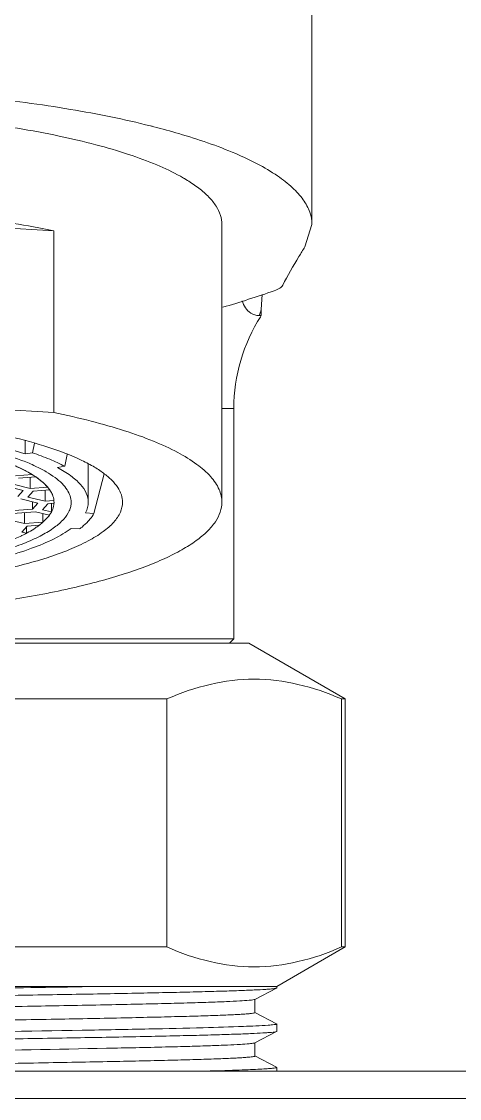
# Model space of a CAD drawing. Header units: millimetres. Extents: x 1243 to 1837, y -1232 to -812.
# Drawn here: x 1592.53 to 1605.31, y -1093.49 to -1062.02 of the extents above; entities that cross this region are included whole.
import ezdxf

# ---------------------------------------------------------------- set-up
doc = ezdxf.new("R2010")
doc.units = ezdxf.units.MM
doc.header["$LTSCALE"] = 0.1
doc.layers.get('0').update_dxf_attribs({"lineweight": 13})

msp = doc.modelspace()

# ---------------------------------------------------------------- linework, layer by layer
at = {"color": 7, "linetype": 'Continuous'}
for p, q in [((1601.01, -1067.955), (1601.01, -1054.199)), ((1597.455, -1066.714), (1597.708, -1066.891)), ((1582.905, -1067.485), (1593.476, -1068.136)), ((1598.381, -1067.955), (1598.381, -1076.069)), ((1600.804, -1068.607), (1601.01, -1067.955)), ((1593.476, -1068.136), (1593.476, -1073.449)), ((1599.531, -1070.441), (1599.557, -1069.998)), ((1599.469, -1070.614), (1599.516, -1070.488)), ((1599.469, -1070.614), (1599.531, -1070.612)), ((1599.516, -1070.488), (1599.531, -1070.441)), ((1599.531, -1070.612), (1599.531, -1070.442)), ((1593.476, -1073.449), (1582.905, -1072.798)), ((1598.381, -1073.325), (1598.731, -1073.325)), ((1598.731, -1073.325), (1598.731, -1080.064)), ((1592.635, -1074.656), (1592.635, -1074.263)), ((1592.909, -1074.344), (1592.849, -1074.622)), ((1592.849, -1074.622), (1592.635, -1074.656)), ((1593.793, -1075.019), (1593.867, -1074.671)), ((1594.481, -1074.952), (1594.481, -1076.069)), ((1592.841, -1075.258), (1592.361, -1075.295)), ((1592.446, -1075.369), (1592.954, -1075.33)), ((1592.954, -1075.33), (1593.138, -1075.469)), ((1593.579, -1075.053), (1593.793, -1075.019)), ((1594.942, -1075.237), (1594.645, -1076.394)), ((1592.08, -1075.6), (1592.583, -1075.723)), ((1592.789, -1075.667), (1592.286, -1075.544)), ((1592.789, -1075.667), (1592.789, -1075.343)), ((1593.297, -1075.628), (1592.789, -1075.667)), ((1592.967, -1075.339), (1593.138, -1075.469)), ((1593.157, -1075.486), (1593.297, -1075.628)), ((1593.157, -1075.486), (1593.305, -1075.638)), ((1593.305, -1075.638), (1593.356, -1075.705)), ((1592.583, -1075.723), (1592.423, -1075.898)), ((1592.715, -1075.916), (1592.875, -1075.741)), ((1593.218, -1076.039), (1592.715, -1075.916)), ((1592.875, -1075.741), (1593.356, -1075.704)), ((1593.218, -1075.715), (1593.218, -1076.039)), ((1593.356, -1075.704), (1593.397, -1075.771)), ((1592.851, -1076.27), (1592.188, -1076.321)), ((1592.508, -1075.972), (1593.012, -1076.095)), ((1592.851, -1076.056), (1592.851, -1076.27)), ((1593.012, -1076.095), (1592.851, -1076.27)), ((1593.143, -1076.288), (1593.304, -1076.113)), ((1593.478, -1076.019), (1593.218, -1076.039)), ((1593.304, -1076.113), (1593.48, -1076.1)), ((1593.406, -1076.106), (1593.406, -1076.352)), ((1592.616, -1076.693), (1592.113, -1076.57)), ((1592.273, -1076.396), (1592.937, -1076.344)), ((1592.616, -1076.693), (1592.616, -1076.369)), ((1592.937, -1076.344), (1593.348, -1076.445)), ((1593.406, -1076.352), (1593.143, -1076.288)), ((1593.158, -1076.398), (1593.158, -1076.651)), ((1594.401, -1076.379), (1594.645, -1076.394)), ((1592.542, -1076.942), (1592.702, -1076.768)), ((1593.158, -1076.651), (1592.616, -1076.693)), ((1592.675, -1076.797), (1592.675, -1076.975)), ((1592.702, -1076.768), (1593.048, -1076.741)), ((1594.228, -1076.848), (1593.984, -1076.833)), ((1592.543, -1077.042), (1592.535, -1077.046)), ((1592.675, -1076.975), (1592.542, -1076.942)), ((1571.797, -1080.191), (1599.164, -1080.191)), ((1598.731, -1080.064), (1572.231, -1080.064)), ((1598.731, -1080.064), (1598.604, -1080.191)), ((1599.164, -1080.191), (1601.981, -1081.817)), ((1592.008, -1081.817), (1596.776, -1081.817)), ((1596.776, -1089.065), (1596.776, -1081.817)), ((1601.868, -1081.817), (1601.868, -1089.065)), ((1601.868, -1081.817), (1601.981, -1081.817)), ((1601.981, -1089.065), (1601.981, -1081.817)), ((1596.776, -1089.065), (1592.008, -1089.065)), ((1599.981, -1090.22), (1601.981, -1089.065)), ((1601.981, -1089.065), (1601.868, -1089.065)), ((1570.981, -1090.22), (1599.981, -1090.22)), ((1599.34, -1090.597), (1599.976, -1090.266)), ((1599.976, -1090.266), (1599.981, -1090.26)), ((1599.981, -1090.22), (1599.981, -1090.26)), ((1599.34, -1090.597), (1599.321, -1090.603)), ((1599.346, -1090.591), (1599.346, -1090.982)), ((1599.976, -1091.307), (1599.34, -1090.976)), ((1599.981, -1091.312), (1599.976, -1091.317)), ((1599.981, -1091.312), (1599.981, -1091.53)), ((1599.34, -1091.867), (1599.976, -1091.536)), ((1599.976, -1091.536), (1599.981, -1091.53)), ((1599.34, -1091.867), (1599.321, -1091.873)), ((1599.346, -1091.861), (1599.346, -1092.252)), ((1599.976, -1092.577), (1599.34, -1092.246)), ((1599.981, -1092.583), (1599.981, -1092.691)), ((1568.031, -1092.691), (1667.516, -1092.691)), ((1567.231, -1093.491), (1667.516, -1093.491))]:
    msp.add_line(p, q, dxfattribs=at)
for centre, radius, start, end in [((1590.459, -1088.307), 23.958, 75.6587, 75.893), ((1591.129, -1085.756), 21.32, 73.6575, 75.7045), ((1594.553, -1071.264), 5.398, 59.5086, 61.0001), ((1594.883, -1070.702), 4.746, 57.187, 59.5034), ((1589.769, -1040.908), 30.703, 286.3387, 289.2889), ((1603.731, -1073.325), 5, 147.4929, 180), ((1591.018, -1078.28), 3.529, 60.8935, 61.3441), ((1591.022, -1078.274), 3.523, 60.8931, 61.3445), ((1591.15, -1078.045), 3.26, 58.7545, 60.9058), ((1591.162, -1078.024), 3.235, 58.5213, 60.9082), ((1591.421, -1077.598), 2.737, 55.9566, 58.4875), ((1591.579, -1077.359), 2.451, 55.5096, 55.9033), ((1592.05, -1076.742), 1.674, 48.6032, 49.4684), ((1592.052, -1076.739), 1.671, 48.6024, 49.4691), ((1592.607, -1076.222), 0.91, 34.0906, 34.6397), ((1592.666, -1076.183), 0.839, 29.389, 34.145), ((1592.725, -1076.149), 0.771, 28.0712, 29.3343), ((1592.727, -1076.148), 0.77, 28.0697, 29.3352), ((1592.943, -1076.069), 0.538, 0.0036, 5.0717), ((1592.945, -1076.069), 0.536, 356.9748, 359.9961), ((1591.803, -1075.091), 2.067, 306.9439, 307.2553)]:
    msp.add_arc(centre, radius, start, end, dxfattribs=at)
for points, knots in [([(1596.299, -1065.072), (1595.528, -1064.878), (1593.875, -1064.545), (1590.272, -1064.069), (1587.429, -1063.936), (1585.481, -1063.936)], [0, 0, 0, 0, 0.218634, 0.463757, 1, 1, 1, 1]), ([(1588.468, -1064.707), (1589.379, -1064.764), (1591.109, -1064.921), (1593.188, -1065.256), (1594.671, -1065.602), (1595.624, -1065.882), (1596.451, -1066.186), (1596.948, -1066.42), (1597.17, -1066.543)], [0, 0, 0, 0, 0.305896, 0.581994, 0.705017, 0.816285, 0.91482, 1, 1, 1, 1]), ([(1601.01, -1067.955), (1601.01, -1067.832), (1600.962, -1067.572), (1600.758, -1067.204), (1600.432, -1066.849), (1599.792, -1066.356), (1598.682, -1065.8), (1597.69, -1065.462), (1597.128, -1065.297)], [0, 0, 0, 0, 0.07444, 0.15663, 0.252278, 0.364702, 0.644945, 1, 1, 1, 1]), ([(1597.708, -1066.891), (1597.811, -1066.971), (1597.996, -1067.131), (1598.214, -1067.398), (1598.349, -1067.673), (1598.381, -1067.864), (1598.381, -1067.956)], [0, 0, 0, 0, 0.300965, 0.56121, 0.789594, 1, 1, 1, 1]), ([(1593.476, -1068.136), (1592.691, -1067.976), (1591.027, -1067.714), (1589.349, -1067.563), (1588.468, -1067.509)], [0, 0, 0, 0, 0.475753, 1, 1, 1, 1]), ([(1600.804, -1068.607), (1600.745, -1068.7), (1600.517, -1069.067), (1600.305, -1069.444), (1600.156, -1069.729)], [0, 0, 0, 0, 0.254332, 1, 1, 1, 1]), ([(1600.156, -1069.729), (1600.138, -1069.764), (1600.058, -1069.83), (1599.967, -1069.868), (1599.911, -1069.888)], [0, 0, 0, 0, 0.399585, 1, 1, 1, 1]), ([(1598.973, -1070.184), (1599.015, -1070.324), (1599.149, -1070.542), (1599.383, -1070.614), (1599.468, -1070.614)], [0, 0, 0, 0, 0.6324, 1, 1, 1, 1]), ([(1587.797, -1073.551), (1588.326, -1073.584), (1589.351, -1073.67), (1590.817, -1073.866), (1592.136, -1074.122), (1593.271, -1074.428), (1594.082, -1074.733), (1594.609, -1075.005), (1594.918, -1075.204), (1595.163, -1075.41), (1595.343, -1075.623), (1595.455, -1075.843), (1595.481, -1075.996), (1595.481, -1076.069)], [0, 0, 0, 0, 0.188549, 0.365146, 0.525412, 0.665578, 0.782808, 0.832346, 0.875802, 0.913426, 0.945815, 0.974079, 1, 1, 1, 1]), ([(1598.381, -1076.069), (1598.381, -1076.006), (1598.366, -1075.877), (1598.278, -1075.612), (1598.047, -1075.283), (1597.628, -1074.925), (1597.061, -1074.582), (1596.351, -1074.258), (1595.505, -1073.957), (1594.533, -1073.681), (1593.841, -1073.524), (1593.476, -1073.449)], [0, 0, 0, 0, 0.032413, 0.066211, 0.142321, 0.235226, 0.347957, 0.481444, 0.635388, 0.808777, 1, 1, 1, 1]), ([(1593.981, -1076.069), (1593.981, -1076.007), (1593.959, -1075.877), (1593.864, -1075.69), (1593.711, -1075.509), (1593.503, -1075.334), (1593.24, -1075.165), (1592.923, -1075.001), (1592.556, -1074.845), (1591.975, -1074.64), (1591.137, -1074.414), (1590.017, -1074.197), (1588.77, -1074.03), (1587.899, -1073.957), (1587.449, -1073.929)], [0, 0, 0, 0, 0.02592, 0.05418, 0.086564, 0.124185, 0.167635, 0.217167, 0.272813, 0.334444, 0.474603, 0.634862, 0.811454, 1, 1, 1, 1]), ([(1592.635, -1074.656), (1592.349, -1074.559), (1591.726, -1074.381), (1590.725, -1074.166), (1589.612, -1073.991), (1588.834, -1073.905), (1588.43, -1073.868)], [0, 0, 0, 0, 0.21195, 0.452188, 0.716517, 1, 1, 1, 1]), ([(1593.793, -1075.019), (1593.651, -1074.944), (1593.341, -1074.8), (1593.021, -1074.681), (1592.849, -1074.622)], [0, 0, 0, 0, 0.468638, 1, 1, 1, 1]), ([(1592.278, -1074.977), (1592.317, -1074.994), (1592.464, -1075.057), (1592.608, -1075.127), (1592.711, -1075.183)], [0, 0, 0, 0, 0.264838, 1, 1, 1, 1]), ([(1592.289, -1074.982), (1592.327, -1074.998), (1592.47, -1075.06), (1592.61, -1075.128), (1592.711, -1075.183)], [0, 0, 0, 0, 0.264527, 1, 1, 1, 1]), ([(1594.481, -1076.069), (1594.481, -1075.98), (1594.435, -1075.785), (1594.247, -1075.521), (1593.954, -1075.27), (1593.714, -1075.125), (1593.579, -1075.053)], [0, 0, 0, 0, 0.189394, 0.408328, 0.675626, 1, 1, 1, 1]), ([(1593.406, -1075.786), (1593.416, -1075.805), (1593.451, -1075.879), (1593.473, -1075.959), (1593.478, -1076.019)], [0, 0, 0, 0, 0.262495, 1, 1, 1, 1]), ([(1593.406, -1075.786), (1593.416, -1075.805), (1593.451, -1075.88), (1593.473, -1075.961), (1593.479, -1076.022)], [0, 0, 0, 0, 0.262582, 1, 1, 1, 1]), ([(1595.481, -1076.069), (1595.481, -1076.168), (1595.429, -1076.384), (1595.222, -1076.678), (1594.897, -1076.956), (1594.458, -1077.222), (1593.907, -1077.473), (1593.252, -1077.707), (1592.499, -1077.921), (1591.332, -1078.185), (1589.703, -1078.439), (1587.605, -1078.62), (1585.401, -1078.679), (1583.909, -1078.633), (1583.165, -1078.587)], [0, 0, 0, 0, 0.022802, 0.049155, 0.081322, 0.120353, 0.166569, 0.219871, 0.279899, 0.346109, 0.494234, 0.657731, 0.829009, 1, 1, 1, 1]), ([(1583.512, -1078.209), (1584.144, -1078.248), (1585.412, -1078.287), (1587.286, -1078.238), (1589.07, -1078.083), (1590.454, -1077.868), (1591.446, -1077.643), (1592.086, -1077.461), (1592.643, -1077.262), (1593.111, -1077.049), (1593.484, -1076.823), (1593.761, -1076.587), (1593.913, -1076.37), (1593.971, -1076.196), (1593.981, -1076.111), (1593.981, -1076.069)], [0, 0, 0, 0, 0.170963, 0.342216, 0.50569, 0.653795, 0.719998, 0.780019, 0.833317, 0.87953, 0.918559, 0.950725, 0.977076, 0.988778, 1, 1, 1, 1]), ([(1588.057, -1079.341), (1588.763, -1079.303), (1590.132, -1079.201), (1592.095, -1078.954), (1593.866, -1078.627), (1595.192, -1078.283), (1596.114, -1077.967), (1596.698, -1077.726), (1597.2, -1077.474), (1597.619, -1077.211), (1597.951, -1076.94), (1598.194, -1076.659), (1598.345, -1076.369), (1598.381, -1076.166), (1598.381, -1076.069)], [0, 0, 0, 0, 0.187748, 0.364222, 0.524801, 0.665482, 0.727379, 0.783256, 0.832966, 0.876509, 0.914121, 0.946381, 0.9744, 1, 1, 1, 1]), ([(1593.48, -1076.101), (1593.476, -1076.158), (1593.449, -1076.279), (1593.389, -1076.387), (1593.352, -1076.439)], [0, 0, 0, 0, 0.475976, 1, 1, 1, 1]), ([(1594.401, -1076.379), (1594.426, -1076.33), (1594.466, -1076.229), (1594.481, -1076.121), (1594.481, -1076.069)], [0, 0, 0, 0, 0.514284, 1, 1, 1, 1]), ([(1593.349, -1076.443), (1593.331, -1076.469), (1593.245, -1076.578), (1593.14, -1076.671), (1593.054, -1076.736)], [0, 0, 0, 0, 0.226321, 1, 1, 1, 1]), ([(1593.348, -1076.445), (1593.335, -1076.463), (1593.278, -1076.537), (1593.212, -1076.604), (1593.158, -1076.651)], [0, 0, 0, 0, 0.233312, 1, 1, 1, 1]), ([(1594.479, -1076.624), (1594.496, -1076.605), (1594.558, -1076.534), (1594.613, -1076.456), (1594.645, -1076.394)], [0, 0, 0, 0, 0.266254, 1, 1, 1, 1]), ([(1591.091, -1077.891), (1591.404, -1077.826), (1591.989, -1077.689), (1592.791, -1077.441), (1593.451, -1077.167), (1593.828, -1076.949), (1593.984, -1076.833)], [0, 0, 0, 0, 0.309498, 0.581297, 0.811943, 1, 1, 1, 1]), ([(1593.045, -1076.743), (1593.01, -1076.77), (1592.85, -1076.882), (1592.679, -1076.976), (1592.543, -1077.042)], [0, 0, 0, 0, 0.226894, 1, 1, 1, 1]), ([(1594.228, -1076.848), (1594.252, -1076.83), (1594.34, -1076.76), (1594.423, -1076.684), (1594.479, -1076.624)], [0, 0, 0, 0, 0.26663, 1, 1, 1, 1]), ([(1592.535, -1077.046), (1592.474, -1077.075), (1592.203, -1077.199), (1591.923, -1077.3), (1591.705, -1077.37)], [0, 0, 0, 0, 0.228427, 1, 1, 1, 1]), ([(1596.776, -1081.817), (1597.184, -1081.638), (1598.016, -1081.348), (1599.322, -1081.187), (1600.629, -1081.348), (1601.46, -1081.638), (1601.868, -1081.817)], [0, 0, 0, 0, 0.254657, 0.5, 0.745342, 1, 1, 1, 1]), ([(1601.868, -1089.065), (1601.46, -1089.245), (1600.629, -1089.535), (1599.322, -1089.696), (1598.016, -1089.535), (1597.184, -1089.245), (1596.776, -1089.065)], [0, 0, 0, 0, 0.254657, 0.5, 0.745342, 1, 1, 1, 1]), ([(1594.736, -1090.22), (1593.59, -1090.241), (1591.147, -1090.28), (1587.357, -1090.334), (1584.054, -1090.38), (1581.415, -1090.417), (1579.53, -1090.445), (1577.76, -1090.473), (1576.141, -1090.501), (1574.704, -1090.529), (1573.477, -1090.556), (1572.597, -1090.58), (1572.017, -1090.6), (1571.678, -1090.614), (1571.407, -1090.628), (1571.204, -1090.64), (1571.073, -1090.656), (1571.005, -1090.662), (1570.986, -1090.672)], [0, 0, 0, 0, 0.144777, 0.308559, 0.478633, 0.561896, 0.641799, 0.716785, 0.785392, 0.846283, 0.898269, 0.940339, 0.957394, 0.971677, 0.983123, 0.991678, 0.997303, 1, 1, 1, 1]), ([(1571.226, -1090.858), (1571.466, -1090.84), (1572.099, -1090.814), (1573.261, -1090.778), (1574.831, -1090.743), (1577.579, -1090.692), (1580.665, -1090.646), (1583.986, -1090.599), (1586.608, -1090.562), (1589.193, -1090.526), (1591.653, -1090.489), (1593.907, -1090.453), (1595.622, -1090.422), (1596.834, -1090.396), (1597.605, -1090.378), (1598.275, -1090.36), (1598.837, -1090.342), (1599.288, -1090.324), (1599.592, -1090.308), (1599.776, -1090.295), (1599.87, -1090.286), (1599.932, -1090.277), (1599.965, -1090.271), (1599.975, -1090.266)], [0, 0, 0, 0, 0.025143, 0.066016, 0.12126, 0.189031, 0.352743, 0.443209, 0.535432, 0.626329, 0.71286, 0.792129, 0.861487, 0.891708, 0.918613, 0.941974, 0.9616, 0.977323, 0.989017, 0.993322, 0.996586, 0.998809, 1, 1, 1, 1]), ([(1599.321, -1090.603), (1599.274, -1090.614), (1599.135, -1090.626), (1598.865, -1090.646), (1598.471, -1090.664), (1597.956, -1090.683), (1597.326, -1090.702), (1596.273, -1090.729), (1594.72, -1090.762), (1592.614, -1090.8), (1590.244, -1090.838), (1587.699, -1090.876), (1585.071, -1090.914), (1582.458, -1090.953), (1579.958, -1090.991), (1577.986, -1091.023), (1576.533, -1091.05), (1575.562, -1091.069), (1574.682, -1091.088), (1573.903, -1091.108), (1573.23, -1091.127), (1572.671, -1091.146), (1572.279, -1091.162), (1572.026, -1091.176), (1571.882, -1091.186), (1571.772, -1091.195), (1571.687, -1091.204), (1571.646, -1091.213), (1571.616, -1091.22), (1571.616, -1091.226)], [0, 0, 0, 0, 0.005238, 0.015034, 0.029309, 0.047939, 0.070748, 0.09753, 0.161981, 0.238911, 0.325475, 0.418474, 0.514468, 0.609908, 0.701265, 0.785163, 0.823331, 0.858499, 0.89034, 0.918562, 0.942901, 0.963136, 0.979076, 0.98539, 0.990581, 0.994635, 0.997548, 0.999322, 1, 1, 1, 1]), ([(1571.641, -1091.605), (1571.688, -1091.593), (1571.827, -1091.582), (1572.096, -1091.562), (1572.491, -1091.544), (1573.005, -1091.525), (1573.635, -1091.506), (1574.688, -1091.479), (1576.242, -1091.446), (1578.348, -1091.408), (1580.717, -1091.37), (1583.263, -1091.332), (1585.89, -1091.294), (1588.503, -1091.255), (1591.004, -1091.217), (1592.975, -1091.185), (1594.428, -1091.158), (1595.4, -1091.139), (1596.279, -1091.119), (1597.059, -1091.1), (1597.731, -1091.081), (1598.29, -1091.062), (1598.682, -1091.045), (1598.935, -1091.032), (1599.079, -1091.022), (1599.189, -1091.013), (1599.274, -1091.004), (1599.315, -1090.995), (1599.346, -1090.988), (1599.346, -1090.982)], [0, 0, 0, 0, 0.005237, 0.015034, 0.029309, 0.047938, 0.070747, 0.097529, 0.161979, 0.238909, 0.325473, 0.418472, 0.514466, 0.609906, 0.701264, 0.785162, 0.82333, 0.858498, 0.89034, 0.918562, 0.942901, 0.963136, 0.979076, 0.98539, 0.990581, 0.994635, 0.997548, 0.999322, 1, 1, 1, 1]), ([(1599.735, -1091.35), (1599.495, -1091.368), (1598.863, -1091.394), (1597.701, -1091.429), (1596.13, -1091.464), (1593.382, -1091.516), (1590.296, -1091.562), (1586.976, -1091.609), (1584.353, -1091.646), (1581.769, -1091.682), (1579.308, -1091.718), (1577.054, -1091.755), (1575.34, -1091.786), (1574.128, -1091.811), (1573.356, -1091.83), (1572.686, -1091.848), (1572.124, -1091.866), (1571.673, -1091.884), (1571.37, -1091.9), (1571.186, -1091.913), (1571.092, -1091.922), (1571.029, -1091.931), (1570.996, -1091.937), (1570.986, -1091.942)], [0, 0, 0, 0, 0.025143, 0.066016, 0.12126, 0.189031, 0.352743, 0.443209, 0.535432, 0.626329, 0.71286, 0.792129, 0.861487, 0.891708, 0.918613, 0.941974, 0.9616, 0.977323, 0.989017, 0.993322, 0.996586, 0.998809, 1, 1, 1, 1]), ([(1599.976, -1091.317), (1599.969, -1091.322), (1599.943, -1091.327), (1599.864, -1091.34), (1599.791, -1091.345), (1599.735, -1091.35)], [0, 0, 0, 0, 0.110388, 0.313275, 1, 1, 1, 1]), ([(1571.226, -1092.128), (1571.466, -1092.11), (1572.099, -1092.084), (1573.261, -1092.048), (1574.831, -1092.014), (1577.579, -1091.962), (1580.665, -1091.916), (1583.986, -1091.869), (1586.608, -1091.832), (1589.193, -1091.796), (1591.653, -1091.759), (1593.907, -1091.723), (1595.622, -1091.692), (1596.834, -1091.666), (1597.605, -1091.648), (1598.275, -1091.63), (1598.837, -1091.612), (1599.288, -1091.594), (1599.592, -1091.578), (1599.776, -1091.565), (1599.87, -1091.556), (1599.932, -1091.547), (1599.965, -1091.541), (1599.975, -1091.536)], [0, 0, 0, 0, 0.025143, 0.066016, 0.12126, 0.189031, 0.352743, 0.443209, 0.535432, 0.626329, 0.71286, 0.792129, 0.861487, 0.891708, 0.918613, 0.941974, 0.9616, 0.977323, 0.989017, 0.993322, 0.996586, 0.998809, 1, 1, 1, 1]), ([(1599.321, -1091.873), (1599.275, -1091.884), (1599.141, -1091.896), (1598.882, -1091.915), (1598.504, -1091.932), (1598.011, -1091.951), (1597.407, -1091.97), (1596.397, -1091.996), (1595.588, -1092.014), (1595.017, -1092.025)], [0, 0, 0, 0, 0.032584, 0.093157, 0.181257, 0.296149, 0.436807, 0.602013, 1, 1, 1, 1]), ([(1595.017, -1092.025), (1593.549, -1092.055), (1589.499, -1092.121), (1583.142, -1092.212), (1578.252, -1092.285), (1575.945, -1092.332)], [0, 0, 0, 0, 0.230888, 0.637013, 1, 1, 1, 1]), ([(1585.479, -1092.569), (1586.381, -1092.556), (1588.149, -1092.531), (1590.717, -1092.492), (1592.748, -1092.458), (1594.248, -1092.431), (1595.253, -1092.412), (1596.164, -1092.392), (1596.972, -1092.372), (1597.669, -1092.353), (1598.249, -1092.334), (1598.656, -1092.317), (1598.919, -1092.303), (1599.069, -1092.293), (1599.183, -1092.283), (1599.271, -1092.274), (1599.314, -1092.265), (1599.346, -1092.258), (1599.346, -1092.252)], [0, 0, 0, 0, 0.194989, 0.38249, 0.555299, 0.63409, 0.706776, 0.772657, 0.831102, 0.881544, 0.923506, 0.956578, 0.969682, 0.980456, 0.988872, 0.994918, 0.998598, 1, 1, 1, 1]), ([(1599.98, -1092.585), (1599.976, -1092.589), (1599.96, -1092.593), (1599.912, -1092.604), (1599.809, -1092.614), (1599.642, -1092.627), (1599.413, -1092.64), (1599.124, -1092.653), (1598.622, -1092.672), (1598.216, -1092.684), (1597.927, -1092.691)], [0, 0, 0, 0, 0.007472, 0.022181, 0.074023, 0.155861, 0.267442, 0.408314, 0.577969, 1, 1, 1, 1]), ([(1599.981, -1092.583), (1599.981, -1092.583), (1599.98, -1092.584), (1599.98, -1092.585), (1599.98, -1092.585)], [0, 0, 0, 0, 0.458798, 1, 1, 1, 1])]:
    msp.add_open_spline(points, degree=3, knots=knots, dxfattribs=at)
for points in [[(1593.48, -1076.097), (1593.48, -1076.098), (1593.48, -1076.1), (1593.48, -1076.101)], [(1593.48, -1076.1), (1593.48, -1076.1), (1593.48, -1076.1), (1593.48, -1076.101)], [(1593.352, -1076.439), (1593.351, -1076.44), (1593.35, -1076.442), (1593.349, -1076.443)], [(1593.048, -1076.741), (1593.047, -1076.742), (1593.046, -1076.742), (1593.045, -1076.743)]]:
    msp.add_open_spline(points, degree=3, dxfattribs=at)

doc.saveas('drawing.dxf')
